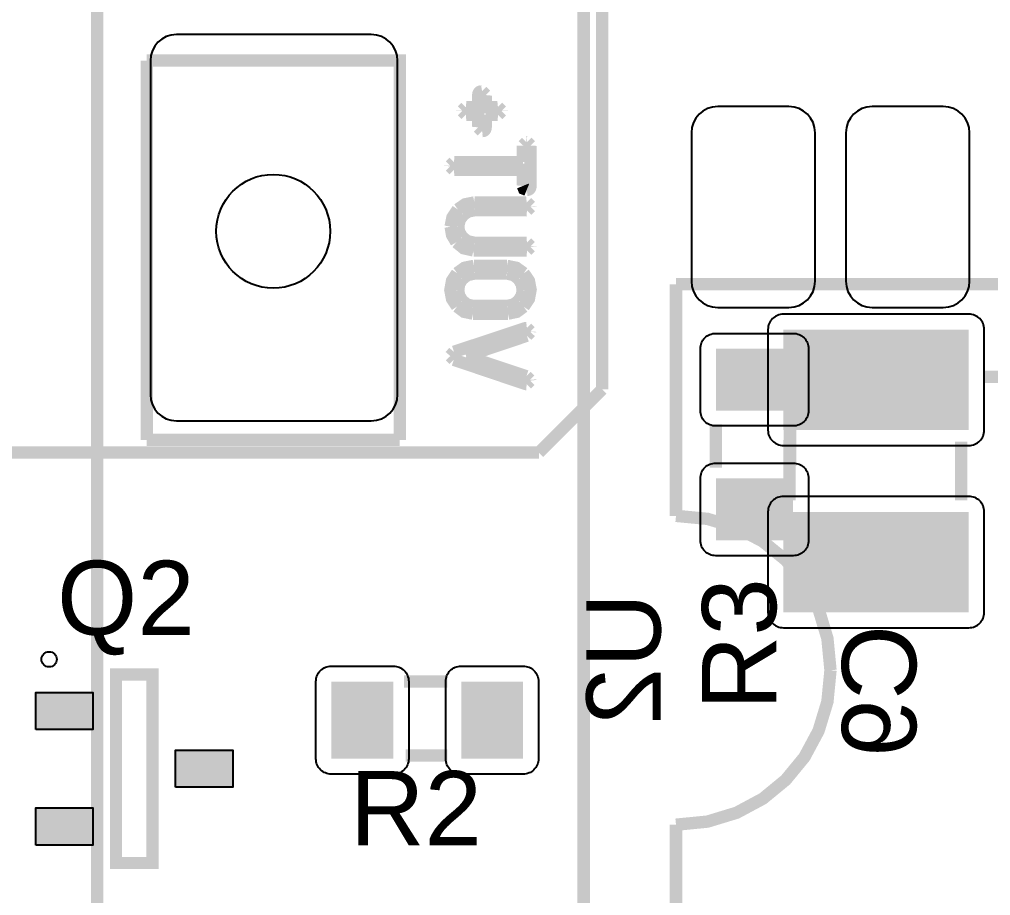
# Model space of a CAD drawing. Header units: inches. Extents: x -2.67 to 2.67, y -1.82 to 1.83.
# Drawn here: x -2.248 to -1.619, y -0.983 to -0.416 of the extents above; entities that cross this region are included whole.
import ezdxf

# ---------------------------------------------------------------- set-up
doc = ezdxf.new("R2010")
doc.units = ezdxf.units.IN
doc.layers.get('0').update_dxf_attribs({"linetype": 'CONTINUOUS'})

# ---------------------------------------------------------------- blocks, each defined once
blk = doc.blocks.new('RPAD')
blk.add_trace([(-0.5, -0.5), (-0.5, 0.5), (0.5, -0.5), (0.5, 0.5)])

msp = doc.modelspace()

# ---------------------------------------------------------------- linework, layer by layer
for points, const_width in [([(-1.870406, 0.777748), (-1.870406, -0.655323)], 0.008), ([(-1.870406, 0.777748), (-1.870406, -0.655323)], 0.008), ([(-1.870406, 0.777748), (-1.870406, -0.655323)], 0.008), ([(-2.197343, 0.721835), (-2.197343, -1.384465)], 0.008), ([(-2.197343, 0.721835), (-2.197343, -1.384465)], 0.008), ([(-2.197343, 0.721835), (-2.197343, -1.384465)], 0.008), ([(-1.882382, 0.397031), (-1.882382, -1.059661), (-1.881598, -1.067711), (-1.879344, -1.075156), (-1.871002, -1.087651), (-1.858506, -1.095994), (-1.851062, -1.098248), (-1.843012, -1.099031), (0.873524, -1.099031)], 0.008), ([(-1.882382, 0.397031), (-1.882382, -1.059661), (-1.881598, -1.067711), (-1.879344, -1.075156), (-1.871002, -1.087651), (-1.858506, -1.095994), (-1.851062, -1.098248), (-1.843012, -1.099031), (0.873524, -1.099031)], 0.008), ([(-1.882382, 0.397031), (-1.882382, -1.059661), (-1.881598, -1.067711), (-1.879344, -1.075156), (-1.871002, -1.087651), (-1.858506, -1.095994), (-1.851062, -1.098248), (-1.843012, -1.099031), (0.873524, -1.099031)], 0.008), ([(-2.165209, -0.688079), (-2.165209, -0.442409)], 0.008), ([(-2.001429, -0.688079), (-2.001429, -0.442409), (-2.165209, -0.442409)], 0.008), ([(-2.165209, -0.688079), (-2.165209, -0.442409)], 0.008), ([(-2.001429, -0.688079), (-2.001429, -0.442409), (-2.165209, -0.442409)], 0.008), ([(-2.165209, -0.688079), (-2.165209, -0.442409)], 0.008), ([(-2.001429, -0.688079), (-2.001429, -0.442409), (-2.165209, -0.442409)], 0.008), ([(-1.94831, -0.462297), (-1.94934, -0.462481), (-1.949744, -0.462712), (-1.950076, -0.463034), (-1.950333, -0.463449), (-1.950517, -0.463956), (-1.950664, -0.465245), (-1.950664, -0.472604), (-1.958183, -0.472604)], 0.008), ([(-1.94831, -0.462297), (-1.94934, -0.462481), (-1.949744, -0.462712), (-1.950076, -0.463034), (-1.950333, -0.463449), (-1.950517, -0.463956), (-1.950664, -0.465245), (-1.950664, -0.472604), (-1.958183, -0.472604)], 0.008), ([(-1.94831, -0.462297), (-1.94934, -0.462481), (-1.949744, -0.462712), (-1.950076, -0.463034), (-1.950333, -0.463449), (-1.950517, -0.463956), (-1.950664, -0.465245), (-1.950664, -0.472604), (-1.958183, -0.472604)], 0.008), ([(-1.948204, -0.462295), (-1.94831, -0.462297)], 0.008), ([(-1.948204, -0.462295), (-1.94831, -0.462297)], 0.008), ([(-1.948204, -0.462295), (-1.94831, -0.462297)], 0.008), ([(-1.948204, -0.462295), (-1.945757, -0.464741)], 0.008), ([(-1.948204, -0.462295), (-1.945757, -0.464741)], 0.008), ([(-1.948204, -0.462295), (-1.945757, -0.464741)], 0.008), ([(-1.945796, -0.465179), (-1.945757, -0.464741)], 0.008), ([(-1.945796, -0.465179), (-1.945757, -0.464741)], 0.008), ([(-1.945796, -0.465179), (-1.945757, -0.464741)], 0.008), ([(-1.938369, -0.472513), (-1.945796, -0.472513), (-1.945796, -0.465177)], 0.008), ([(-1.938369, -0.472513), (-1.945796, -0.472513), (-1.945796, -0.465177)], 0.008), ([(-1.938369, -0.472513), (-1.945796, -0.472513), (-1.945796, -0.465177)], 0.008), ([(-1.961017, -0.474914), (-1.961024, -0.475094)], 0.008), ([(-1.961017, -0.474914), (-1.961024, -0.475094)], 0.008), ([(-1.961017, -0.474914), (-1.961024, -0.475094)], 0.008), ([(-1.958618, -0.4775), (-1.961024, -0.475094)], 0.008), ([(-1.958618, -0.4775), (-1.961024, -0.475094)], 0.008), ([(-1.958618, -0.4775), (-1.961024, -0.475094)], 0.008), ([(-1.958667, -0.472554), (-1.961017, -0.474904)], 0.008), ([(-1.958667, -0.472554), (-1.961017, -0.474904)], 0.008), ([(-1.958667, -0.472554), (-1.961017, -0.474904)], 0.008), ([(-1.961017, -0.474912), (-1.961017, -0.474904)], 0.008), ([(-1.961017, -0.474912), (-1.961017, -0.474904)], 0.008), ([(-1.961017, -0.474912), (-1.961017, -0.474904)], 0.008), ([(-1.958667, -0.472554), (-1.958182, -0.472604)], 0.008), ([(-1.958667, -0.472554), (-1.958182, -0.472604)], 0.008), ([(-1.958667, -0.472554), (-1.958182, -0.472604)], 0.008), ([(-1.937872, -0.472462), (-1.938369, -0.472513)], 0.008), ([(-1.937872, -0.472462), (-1.938369, -0.472513)], 0.008), ([(-1.937872, -0.472462), (-1.938369, -0.472513)], 0.008), ([(-1.937872, -0.472462), (-1.93542, -0.474914)], 0.008), ([(-1.937872, -0.472462), (-1.93542, -0.474914)], 0.008), ([(-1.937872, -0.472462), (-1.93542, -0.474914)], 0.008), ([(-1.937799, -0.4775), (-1.935414, -0.475115)], 0.008), ([(-1.937799, -0.4775), (-1.935414, -0.475115)], 0.008), ([(-1.937799, -0.4775), (-1.935414, -0.475115)], 0.008), ([(-1.93542, -0.474935), (-1.93542, -0.474914)], 0.008), ([(-1.93542, -0.474935), (-1.93542, -0.474914)], 0.008), ([(-1.93542, -0.474935), (-1.93542, -0.474914)], 0.008), ([(-1.93542, -0.474936), (-1.935414, -0.475115)], 0.008), ([(-1.93542, -0.474936), (-1.935414, -0.475115)], 0.008), ([(-1.93542, -0.474936), (-1.935414, -0.475115)], 0.008), ([(-1.958618, -0.4775), (-1.95825, -0.477472)], 0.008), ([(-1.958618, -0.4775), (-1.95825, -0.477472)], 0.008), ([(-1.958618, -0.4775), (-1.95825, -0.477472)], 0.008), ([(-1.958252, -0.477472), (-1.950664, -0.477472), (-1.950664, -0.485197)], 0.008), ([(-1.958252, -0.477472), (-1.950664, -0.477472), (-1.950664, -0.485197)], 0.008), ([(-1.958252, -0.477472), (-1.950664, -0.477472), (-1.950664, -0.485197)], 0.008), ([(-1.948127, -0.488077), (-1.947097, -0.487893), (-1.946693, -0.487662), (-1.946362, -0.487339), (-1.946104, -0.486925), (-1.94592, -0.486418), (-1.945773, -0.485128), (-1.945773, -0.477472)], 0.008), ([(-1.948127, -0.488077), (-1.947097, -0.487893), (-1.946693, -0.487662), (-1.946362, -0.487339), (-1.946104, -0.486925), (-1.94592, -0.486418), (-1.945773, -0.485128), (-1.945773, -0.477472)], 0.008), ([(-1.948127, -0.488077), (-1.947097, -0.487893), (-1.946693, -0.487662), (-1.946362, -0.487339), (-1.946104, -0.486925), (-1.94592, -0.486418), (-1.945773, -0.485128), (-1.945773, -0.477472)], 0.008), ([(-1.945773, -0.477472), (-1.938163, -0.477472)], 0.008), ([(-1.945773, -0.477472), (-1.938163, -0.477472)], 0.008), ([(-1.945773, -0.477472), (-1.938163, -0.477472)], 0.008), ([(-1.937799, -0.4775), (-1.938164, -0.477472)], 0.008), ([(-1.937799, -0.4775), (-1.938164, -0.477472)], 0.008), ([(-1.937799, -0.4775), (-1.938164, -0.477472)], 0.008), ([(-1.950664, -0.485198), (-1.950702, -0.485624)], 0.008), ([(-1.950664, -0.485198), (-1.950702, -0.485624)], 0.008), ([(-1.950664, -0.485198), (-1.950702, -0.485624)], 0.008), ([(-1.948246, -0.48808), (-1.950702, -0.485624)], 0.008), ([(-1.948246, -0.48808), (-1.950702, -0.485624)], 0.008), ([(-1.948246, -0.48808), (-1.950702, -0.485624)], 0.008), ([(-1.948246, -0.48808), (-1.948126, -0.488077)], 0.008), ([(-1.948246, -0.48808), (-1.948126, -0.488077)], 0.008), ([(-1.948246, -0.48808), (-1.948126, -0.488077)], 0.008), ([(-1.9195, -0.495186), (-1.921717, -0.497403)], 0.008), ([(-1.9195, -0.495186), (-1.921717, -0.497403)], 0.008), ([(-1.9195, -0.495186), (-1.921717, -0.497403)], 0.008), ([(-1.921708, -0.497608), (-1.921717, -0.497403)], 0.008), ([(-1.921708, -0.497608), (-1.921717, -0.497403)], 0.008), ([(-1.921708, -0.497608), (-1.921717, -0.497403)], 0.008), ([(-1.921708, -0.497607), (-1.921708, -0.508143)], 0.008), ([(-1.921708, -0.497607), (-1.921708, -0.508143)], 0.008), ([(-1.921708, -0.497607), (-1.921708, -0.508143)], 0.008), ([(-1.9195, -0.495186), (-1.919195, -0.495207)], 0.008), ([(-1.9195, -0.495186), (-1.919195, -0.495207)], 0.008), ([(-1.9195, -0.495186), (-1.919195, -0.495207)], 0.008), ([(-1.918937, -0.495192), (-1.919193, -0.495207)], 0.008), ([(-1.918937, -0.495192), (-1.919193, -0.495207)], 0.008), ([(-1.918937, -0.495192), (-1.919193, -0.495207)], 0.008), ([(-1.919102, -0.526106), (-1.918546, -0.526059), (-1.918063, -0.525917), (-1.917654, -0.525681), (-1.91732, -0.525352), (-1.91706, -0.524928), (-1.916874, -0.524409), (-1.916726, -0.523089), (-1.916726, -0.497675)], 0.008), ([(-1.919102, -0.526106), (-1.918546, -0.526059), (-1.918063, -0.525917), (-1.917654, -0.525681), (-1.91732, -0.525352), (-1.91706, -0.524928), (-1.916874, -0.524409), (-1.916726, -0.523089), (-1.916726, -0.497675)], 0.008), ([(-1.919102, -0.526106), (-1.918546, -0.526059), (-1.918063, -0.525917), (-1.917654, -0.525681), (-1.91732, -0.525352), (-1.91706, -0.524928), (-1.916874, -0.524409), (-1.916726, -0.523089), (-1.916726, -0.497675)], 0.008), ([(-1.918937, -0.495192), (-1.916711, -0.497418)], 0.008), ([(-1.918937, -0.495192), (-1.916711, -0.497418)], 0.008), ([(-1.918937, -0.495192), (-1.916711, -0.497418)], 0.008), ([(-1.916726, -0.497674), (-1.916711, -0.497418)], 0.008), ([(-1.916726, -0.497674), (-1.916711, -0.497418)], 0.008), ([(-1.916726, -0.497674), (-1.916711, -0.497418)], 0.008), ([(-1.968673, -0.510633), (-1.968682, -0.51084)], 0.008), ([(-1.968673, -0.510633), (-1.968682, -0.51084)], 0.008), ([(-1.968673, -0.510633), (-1.968682, -0.51084)], 0.008), ([(-1.966351, -0.513171), (-1.968682, -0.51084)], 0.008), ([(-1.966351, -0.513171), (-1.968682, -0.51084)], 0.008), ([(-1.966351, -0.513171), (-1.968682, -0.51084)], 0.008), ([(-1.966323, -0.508113), (-1.968679, -0.510469)], 0.008), ([(-1.966323, -0.508113), (-1.968679, -0.510469)], 0.008), ([(-1.966323, -0.508113), (-1.968679, -0.510469)], 0.008), ([(-1.968673, -0.510633), (-1.968679, -0.510469)], 0.008), ([(-1.968673, -0.510633), (-1.968679, -0.510469)], 0.008), ([(-1.968673, -0.510633), (-1.968679, -0.510469)], 0.008), ([(-1.966351, -0.513171), (-1.966023, -0.513148)], 0.008), ([(-1.966351, -0.513171), (-1.966023, -0.513148)], 0.008), ([(-1.966351, -0.513171), (-1.966023, -0.513148)], 0.008), ([(-1.966323, -0.508113), (-1.965955, -0.508143)], 0.008), ([(-1.966323, -0.508113), (-1.965955, -0.508143)], 0.008), ([(-1.966323, -0.508113), (-1.965955, -0.508143)], 0.008), ([(-1.966022, -0.513148), (-1.921708, -0.513148), (-1.921708, -0.523157)], 0.008), ([(-1.966022, -0.513148), (-1.921708, -0.513148), (-1.921708, -0.523157)], 0.008), ([(-1.966022, -0.513148), (-1.921708, -0.513148), (-1.921708, -0.523157)], 0.008), ([(-1.921708, -0.508143), (-1.965954, -0.508143)], 0.008), ([(-1.921708, -0.508143), (-1.965954, -0.508143)], 0.008), ([(-1.921708, -0.508143), (-1.965954, -0.508143)], 0.008), ([(-1.921707, -0.523156), (-1.921746, -0.523593)], 0.008), ([(-1.921707, -0.523156), (-1.921746, -0.523593)], 0.008), ([(-1.921707, -0.523156), (-1.921746, -0.523593)], 0.008), ([(-1.919229, -0.526109), (-1.921018, -0.525382), (-1.921746, -0.523593)], 0.008), ([(-1.919229, -0.526109), (-1.921018, -0.525382), (-1.921746, -0.523593)], 0.008), ([(-1.919229, -0.526109), (-1.921018, -0.525382), (-1.921746, -0.523593)], 0.008), ([(-1.919229, -0.526109), (-1.919102, -0.526106)], 0.008), ([(-1.919229, -0.526109), (-1.919102, -0.526106)], 0.008), ([(-1.919229, -0.526109), (-1.919102, -0.526106)], 0.008), ([(-1.953107, -0.534263), (-1.95908, -0.535458), (-1.963831, -0.53877)], 0.008), ([(-1.953107, -0.534263), (-1.95908, -0.535458), (-1.963831, -0.53877)], 0.008), ([(-1.953107, -0.534263), (-1.95908, -0.535458), (-1.963831, -0.53877)], 0.008), ([(-1.953107, -0.534263), (-1.952243, -0.534287)], 0.008), ([(-1.953107, -0.534263), (-1.952243, -0.534287)], 0.008), ([(-1.953107, -0.534263), (-1.952243, -0.534287)], 0.008), ([(-1.919743, -0.534287), (-1.952241, -0.534287)], 0.008), ([(-1.919743, -0.534287), (-1.952241, -0.534287)], 0.008), ([(-1.919743, -0.534287), (-1.952241, -0.534287)], 0.008), ([(-1.919238, -0.534237), (-1.919743, -0.534288)], 0.008), ([(-1.919238, -0.534237), (-1.919743, -0.534288)], 0.008), ([(-1.919238, -0.534237), (-1.919743, -0.534288)], 0.008), ([(-1.919238, -0.534237), (-1.916726, -0.536749)], 0.008), ([(-1.919238, -0.534237), (-1.916726, -0.536749)], 0.008), ([(-1.919238, -0.534237), (-1.916726, -0.536749)], 0.008), ([(-1.919085, -0.539382), (-1.916714, -0.537011)], 0.008), ([(-1.919085, -0.539382), (-1.916714, -0.537011)], 0.008), ([(-1.919085, -0.539382), (-1.916714, -0.537011)], 0.008), ([(-1.916726, -0.53678), (-1.916726, -0.536749)], 0.008), ([(-1.916726, -0.53678), (-1.916726, -0.536749)], 0.008), ([(-1.916726, -0.53678), (-1.916726, -0.536749)], 0.008), ([(-1.916726, -0.53678), (-1.916714, -0.537011)], 0.008), ([(-1.916726, -0.53678), (-1.916714, -0.537011)], 0.008), ([(-1.916726, -0.53678), (-1.916714, -0.537011)], 0.008), ([(-1.963828, -0.538767), (-1.967325, -0.544006), (-1.96849, -0.549988)], 0.008), ([(-1.963828, -0.538767), (-1.967325, -0.544006), (-1.96849, -0.549988)], 0.008), ([(-1.963828, -0.538767), (-1.967325, -0.544006), (-1.96849, -0.549988)], 0.008), ([(-1.960167, -0.542169), (-1.962672, -0.545576), (-1.963599, -0.549914)], 0.008), ([(-1.960167, -0.542169), (-1.962672, -0.545576), (-1.963599, -0.549914)], 0.008), ([(-1.960167, -0.542169), (-1.962672, -0.545576), (-1.963599, -0.549914)], 0.008), ([(-1.953135, -0.539338), (-1.957035, -0.540089), (-1.960173, -0.542174)], 0.008), ([(-1.953135, -0.539338), (-1.957035, -0.540089), (-1.960173, -0.542174)], 0.008), ([(-1.953135, -0.539338), (-1.957035, -0.540089), (-1.960173, -0.542174)], 0.008), ([(-1.953135, -0.539338), (-1.952445, -0.539361)], 0.008), ([(-1.953135, -0.539338), (-1.952445, -0.539361)], 0.008), ([(-1.953135, -0.539338), (-1.952445, -0.539361)], 0.008), ([(-1.952446, -0.539361), (-1.9194, -0.539361)], 0.008), ([(-1.952446, -0.539361), (-1.9194, -0.539361)], 0.008), ([(-1.952446, -0.539361), (-1.9194, -0.539361)], 0.008), ([(-1.919085, -0.539382), (-1.919399, -0.539361)], 0.008), ([(-1.919085, -0.539382), (-1.919399, -0.539361)], 0.008), ([(-1.919085, -0.539382), (-1.919399, -0.539361)], 0.008), ([(-1.96849, -0.549988), (-1.967565, -0.55533), (-1.964788, -0.560067)], 0.008), ([(-1.96849, -0.549988), (-1.967565, -0.55533), (-1.964788, -0.560067)], 0.008), ([(-1.96849, -0.549988), (-1.967565, -0.55533), (-1.964788, -0.560067)], 0.008), ([(-1.961063, -0.556639), (-1.962965, -0.553325), (-1.9636, -0.54992)], 0.008), ([(-1.961063, -0.556639), (-1.962965, -0.553325), (-1.9636, -0.54992)], 0.008), ([(-1.961063, -0.556639), (-1.962965, -0.553325), (-1.9636, -0.54992)], 0.008), ([(-1.953189, -0.560357), (-1.957643, -0.559366), (-1.961057, -0.556646)], 0.008), ([(-1.953189, -0.560357), (-1.957643, -0.559366), (-1.961057, -0.556646)], 0.008), ([(-1.953189, -0.560357), (-1.957643, -0.559366), (-1.961057, -0.556646)], 0.008), ([(-1.953709, -0.56535), (-1.959993, -0.563938), (-1.964791, -0.560064)], 0.008), ([(-1.953709, -0.56535), (-1.959993, -0.563938), (-1.964791, -0.560064)], 0.008), ([(-1.953709, -0.56535), (-1.959993, -0.563938), (-1.964791, -0.560064)], 0.008), ([(-1.953189, -0.560357), (-1.952637, -0.560342)], 0.008), ([(-1.953189, -0.560357), (-1.952637, -0.560342)], 0.008), ([(-1.953189, -0.560357), (-1.952637, -0.560342)], 0.008), ([(-1.9194, -0.560341), (-1.95263, -0.560341)], 0.008), ([(-1.9194, -0.560341), (-1.95263, -0.560341)], 0.008), ([(-1.9194, -0.560341), (-1.95263, -0.560341)], 0.008), ([(-1.919094, -0.560322), (-1.919401, -0.560341)], 0.008), ([(-1.919094, -0.560322), (-1.919401, -0.560341)], 0.008), ([(-1.919094, -0.560322), (-1.919401, -0.560341)], 0.008), ([(-1.919094, -0.560322), (-1.916713, -0.562703)], 0.008), ([(-1.919094, -0.560322), (-1.916713, -0.562703)], 0.008), ([(-1.919094, -0.560322), (-1.916713, -0.562703)], 0.008), ([(-1.919018, -0.565378), (-1.916722, -0.563082)], 0.008), ([(-1.919018, -0.565378), (-1.916722, -0.563082)], 0.008), ([(-1.919018, -0.565378), (-1.916722, -0.563082)], 0.008), ([(-1.916726, -0.562948), (-1.916713, -0.562703)], 0.008), ([(-1.916726, -0.562948), (-1.916713, -0.562703)], 0.008), ([(-1.916726, -0.562948), (-1.916713, -0.562703)], 0.008), ([(-1.916726, -0.562946), (-1.916722, -0.563082)], 0.008), ([(-1.916726, -0.562946), (-1.916722, -0.563082)], 0.008), ([(-1.916726, -0.562946), (-1.916722, -0.563082)], 0.008), ([(-1.953709, -0.56535), (-1.953411, -0.565346)], 0.008), ([(-1.953709, -0.56535), (-1.953411, -0.565346)], 0.008), ([(-1.953709, -0.56535), (-1.953411, -0.565346)], 0.008), ([(-1.953407, -0.565346), (-1.9194, -0.565346)], 0.008), ([(-1.953407, -0.565346), (-1.9194, -0.565346)], 0.008), ([(-1.953407, -0.565346), (-1.9194, -0.565346)], 0.008), ([(-1.919018, -0.565378), (-1.919401, -0.565346)], 0.008), ([(-1.919018, -0.565378), (-1.919401, -0.565346)], 0.008), ([(-1.919018, -0.565378), (-1.919401, -0.565346)], 0.008), ([(-1.953367, -0.57533), (-1.95948, -0.576581), (-1.964309, -0.580043)], 0.008), ([(-1.953367, -0.57533), (-1.95948, -0.576581), (-1.964309, -0.580043)], 0.008), ([(-1.953367, -0.57533), (-1.95948, -0.576581), (-1.964309, -0.580043)], 0.008), ([(-1.953367, -0.57533), (-1.953051, -0.575333)], 0.008), ([(-1.953367, -0.57533), (-1.953051, -0.575333)], 0.008), ([(-1.953367, -0.57533), (-1.953051, -0.575333)], 0.008), ([(-1.932084, -0.575333), (-1.953041, -0.575333)], 0.008), ([(-1.932084, -0.575333), (-1.953041, -0.575333)], 0.008), ([(-1.932084, -0.575333), (-1.953041, -0.575333)], 0.008), ([(-1.932054, -0.575333), (-1.93208, -0.575333)], 0.008), ([(-1.932054, -0.575333), (-1.93208, -0.575333)], 0.008), ([(-1.932054, -0.575333), (-1.93208, -0.575333)], 0.008), ([(-1.932054, -0.575333), (-1.925976, -0.576589), (-1.921188, -0.580058)], 0.008), ([(-1.932054, -0.575333), (-1.925976, -0.576589), (-1.921188, -0.580058)], 0.008), ([(-1.932054, -0.575333), (-1.925976, -0.576589), (-1.921188, -0.580058)], 0.008), ([(-1.964308, -0.580041), (-1.967582, -0.585024), (-1.968673, -0.591011), (-1.967582, -0.596725), (-1.964308, -0.601661)], 0.008), ([(-1.964308, -0.580041), (-1.967582, -0.585024), (-1.968673, -0.591011), (-1.967582, -0.596725), (-1.964308, -0.601661)], 0.008), ([(-1.964308, -0.580041), (-1.967582, -0.585024), (-1.968673, -0.591011), (-1.967582, -0.596725), (-1.964308, -0.601661)], 0.008), ([(-1.953177, -0.580316), (-1.957698, -0.581337), (-1.961157, -0.584113)], 0.008), ([(-1.953177, -0.580316), (-1.957698, -0.581337), (-1.961157, -0.584113)], 0.008), ([(-1.953177, -0.580316), (-1.957698, -0.581337), (-1.961157, -0.584113)], 0.008), ([(-1.953178, -0.580316), (-1.932335, -0.580316)], 0.008), ([(-1.953178, -0.580316), (-1.932335, -0.580316)], 0.008), ([(-1.953178, -0.580316), (-1.932335, -0.580316)], 0.008), ([(-1.931975, -0.580309), (-1.932333, -0.580316)], 0.008), ([(-1.931975, -0.580309), (-1.932333, -0.580316)], 0.008), ([(-1.931975, -0.580309), (-1.932333, -0.580316)], 0.008), ([(-1.931975, -0.580309), (-1.927685, -0.581269), (-1.924405, -0.583904)], 0.008), ([(-1.931975, -0.580309), (-1.927685, -0.581269), (-1.924405, -0.583904)], 0.008), ([(-1.931975, -0.580309), (-1.927685, -0.581269), (-1.924405, -0.583904)], 0.008), ([(-1.921228, -0.601798), (-1.917851, -0.596776), (-1.916726, -0.59076), (-1.91784, -0.584989), (-1.921182, -0.580064)], 0.008), ([(-1.921228, -0.601798), (-1.917851, -0.596776), (-1.916726, -0.59076), (-1.91784, -0.584989), (-1.921182, -0.580064)], 0.008), ([(-1.921228, -0.601798), (-1.917851, -0.596776), (-1.916726, -0.59076), (-1.91784, -0.584989), (-1.921182, -0.580064)], 0.008), ([(-1.9636, -0.591148), (-1.962988, -0.587229), (-1.961154, -0.584109)], 0.008), ([(-1.9636, -0.591148), (-1.962988, -0.587229), (-1.961154, -0.584109)], 0.008), ([(-1.9636, -0.591148), (-1.962988, -0.587229), (-1.961154, -0.584109)], 0.008), ([(-1.924405, -0.583904), (-1.922451, -0.587332), (-1.921799, -0.591171)], 0.008), ([(-1.924405, -0.583904), (-1.922451, -0.587332), (-1.921799, -0.591171)], 0.008), ([(-1.924405, -0.583904), (-1.922451, -0.587332), (-1.921799, -0.591171)], 0.008), ([(-1.82261, -0.587213), (-1.82261, -0.737213)], 0.008), ([(-1.82261, -0.587213), (0.17739, -0.587213)], 0.008), ([(-1.82261, -0.587213), (-1.82261, -0.737213)], 0.008), ([(-1.82261, -0.587213), (0.17739, -0.587213)], 0.008), ([(-1.82261, -0.587213), (-1.82261, -0.737213)], 0.008), ([(-1.82261, -0.587213), (0.17739, -0.587213)], 0.008), ([(-1.960948, -0.597822), (-1.962937, -0.594668), (-1.9636, -0.591148)], 0.008), ([(-1.960948, -0.597822), (-1.962937, -0.594668), (-1.9636, -0.591148)], 0.008), ([(-1.960948, -0.597822), (-1.962937, -0.594668), (-1.9636, -0.591148)], 0.008), ([(-1.921799, -0.591171), (-1.922462, -0.594537), (-1.92445, -0.597822)], 0.008), ([(-1.921799, -0.591171), (-1.922462, -0.594537), (-1.92445, -0.597822)], 0.008), ([(-1.921799, -0.591171), (-1.922462, -0.594537), (-1.92445, -0.597822)], 0.008), ([(-1.954157, -0.60125), (-1.958028, -0.600289), (-1.960951, -0.597819)], 0.008), ([(-1.954157, -0.60125), (-1.958028, -0.600289), (-1.960951, -0.597819)], 0.008), ([(-1.954157, -0.60125), (-1.958028, -0.600289), (-1.960951, -0.597819)], 0.008), ([(-1.931752, -0.601261), (-1.927623, -0.600344), (-1.924454, -0.597827)], 0.008), ([(-1.931752, -0.601261), (-1.927623, -0.600344), (-1.924454, -0.597827)], 0.008), ([(-1.931752, -0.601261), (-1.927623, -0.600344), (-1.924454, -0.597827)], 0.008), ([(-1.953991, -0.606301), (-1.959787, -0.605067), (-1.964304, -0.601666)], 0.008), ([(-1.953991, -0.606301), (-1.959787, -0.605067), (-1.964304, -0.601666)], 0.008), ([(-1.953991, -0.606301), (-1.959787, -0.605067), (-1.964304, -0.601666)], 0.008), ([(-1.932198, -0.60125), (-1.954161, -0.60125)], 0.008), ([(-1.932198, -0.60125), (-1.954161, -0.60125)], 0.008), ([(-1.932198, -0.60125), (-1.954161, -0.60125)], 0.008), ([(-1.954001, -0.606301), (-1.931375, -0.606301)], 0.008), ([(-1.954001, -0.606301), (-1.931375, -0.606301)], 0.008), ([(-1.954001, -0.606301), (-1.931375, -0.606301)], 0.008), ([(-1.931752, -0.601261), (-1.932198, -0.60125)], 0.008), ([(-1.931752, -0.601261), (-1.932198, -0.60125)], 0.008), ([(-1.931752, -0.601261), (-1.932198, -0.60125)], 0.008), ([(-1.931373, -0.606301), (-1.925681, -0.605092), (-1.921222, -0.601792)], 0.008), ([(-1.931373, -0.606301), (-1.925681, -0.605092), (-1.921222, -0.601792)], 0.008), ([(-1.931373, -0.606301), (-1.925681, -0.605092), (-1.921222, -0.601792)], 0.008), ([(-1.919308, -0.61558), (-1.920118, -0.61568), (-1.920885, -0.6159), (-1.966342, -0.631006)], 0.008), ([(-1.919308, -0.61558), (-1.920118, -0.61568), (-1.920885, -0.6159), (-1.966342, -0.631006)], 0.008), ([(-1.919308, -0.61558), (-1.920118, -0.61568), (-1.920885, -0.6159), (-1.966342, -0.631006)], 0.008), ([(-1.919114, -0.615571), (-1.919308, -0.61558)], 0.008), ([(-1.919114, -0.615571), (-1.919308, -0.61558)], 0.008), ([(-1.919114, -0.615571), (-1.919308, -0.61558)], 0.008), ([(-1.91917, -0.620584), (-1.916909, -0.618117)], 0.008), ([(-1.91917, -0.620584), (-1.916909, -0.618117)], 0.008), ([(-1.91917, -0.620584), (-1.916909, -0.618117)], 0.008), ([(-1.919114, -0.615571), (-1.916886, -0.617799)], 0.008), ([(-1.919114, -0.615571), (-1.916886, -0.617799)], 0.008), ([(-1.919114, -0.615571), (-1.916886, -0.617799)], 0.008), ([(-1.916909, -0.618117), (-1.916886, -0.617799)], 0.008), ([(-1.916909, -0.618117), (-1.916886, -0.617799)], 0.008), ([(-1.916909, -0.618117), (-1.916886, -0.617799)], 0.008), ([(-1.958389, -0.633794), (-1.919171, -0.620585)], 0.008), ([(-1.958389, -0.633794), (-1.919171, -0.620585)], 0.008), ([(-1.958389, -0.633794), (-1.919171, -0.620585)], 0.008), ([(-1.966343, -0.631006), (-1.968673, -0.633725)], 0.008), ([(-1.966343, -0.631006), (-1.968673, -0.633725)], 0.008), ([(-1.966343, -0.631006), (-1.968673, -0.633725)], 0.008), ([(-1.966409, -0.636148), (-1.968673, -0.633725)], 0.008), ([(-1.966409, -0.636148), (-1.968673, -0.633725)], 0.008), ([(-1.966409, -0.636148), (-1.968673, -0.633725)], 0.008), ([(-1.966411, -0.636148), (-1.920405, -0.651689), (-1.919743, -0.651855), (-1.919263, -0.651894)], 0.008), ([(-1.966411, -0.636148), (-1.920405, -0.651689), (-1.919743, -0.651855), (-1.919263, -0.651894)], 0.008), ([(-1.966411, -0.636148), (-1.920405, -0.651689), (-1.919743, -0.651855), (-1.919263, -0.651894)], 0.008), ([(-1.919445, -0.646821), (-1.958389, -0.633794)], 0.008), ([(-1.919445, -0.646821), (-1.958389, -0.633794)], 0.008), ([(-1.919445, -0.646821), (-1.958389, -0.633794)], 0.008), ([(-1.919446, -0.646821), (-1.917046, -0.649176)], 0.008), ([(-1.919446, -0.646821), (-1.917046, -0.649176)], 0.008), ([(-1.919446, -0.646821), (-1.917046, -0.649176)], 0.008), ([(-1.919253, -0.651895), (-1.916997, -0.649639)], 0.008), ([(-1.919253, -0.651895), (-1.916997, -0.649639)], 0.008), ([(-1.919253, -0.651895), (-1.916997, -0.649639)], 0.008), ([(-1.917046, -0.649174), (-1.916997, -0.649639)], 0.008), ([(-1.917046, -0.649174), (-1.916997, -0.649639)], 0.008), ([(-1.917046, -0.649174), (-1.916997, -0.649639)], 0.008), ([(-1.623083, -0.647134), (-1.603083, -0.647134)], 0.008), ([(-1.623083, -0.647134), (-1.603083, -0.647134)], 0.008), ([(-1.623083, -0.647134), (-1.603083, -0.647134)], 0.008), ([(-1.919261, -0.651895), (-1.919253, -0.651895)], 0.008), ([(-1.919261, -0.651895), (-1.919253, -0.651895)], 0.008), ([(-1.919261, -0.651895), (-1.919253, -0.651895)], 0.008), ([(-1.870406, -0.655323), (-1.91135, -0.696268)], 0.008), ([(-1.870406, -0.655323), (-1.91135, -0.696268)], 0.008), ([(-1.870406, -0.655323), (-1.91135, -0.696268)], 0.008), ([(-1.796823, -0.678024), (-1.796823, -0.706024)], 0.008), ([(-1.796823, -0.678024), (-1.796823, -0.706024)], 0.008), ([(-1.796823, -0.678024), (-1.796823, -0.706024)], 0.008), ([(-1.748823, -0.678024), (-1.748823, -0.705024)], 0.008), ([(-1.748823, -0.678024), (-1.748823, -0.705024)], 0.008), ([(-1.748823, -0.678024), (-1.748823, -0.705024)], 0.008), ([(-2.001429, -0.688079), (-2.165209, -0.688079)], 0.008), ([(-2.001429, -0.688079), (-2.165209, -0.688079)], 0.008), ([(-2.001429, -0.688079), (-2.165209, -0.688079)], 0.008), ([(-1.749083, -0.727134), (-1.749083, -0.688134)], 0.008), ([(-1.749083, -0.727134), (-1.749083, -0.688134)], 0.008), ([(-1.749083, -0.727134), (-1.749083, -0.688134)], 0.008), ([(-1.638083, -0.727134), (-1.638083, -0.689134)], 0.008), ([(-1.638083, -0.727134), (-1.638083, -0.689134)], 0.008), ([(-1.638083, -0.727134), (-1.638083, -0.689134)], 0.008), ([(-1.91135, -0.696268), (-2.541902, -0.696268)], 0.008), ([(-1.91135, -0.696268), (-2.541902, -0.696268)], 0.008), ([(-1.91135, -0.696268), (-2.541902, -0.696268)], 0.008), ([(-1.72261, -0.837213), (-1.72461, -0.81655), (-1.73036, -0.797541), (-1.739485, -0.780523), (-1.75161, -0.765838), (-1.76636, -0.753824), (-1.78336, -0.744822), (-1.802235, -0.739172), (-1.82261, -0.737213)], 0.008), ([(-1.72261, -0.837213), (-1.72461, -0.81655), (-1.73036, -0.797541), (-1.739485, -0.780523), (-1.75161, -0.765838), (-1.76636, -0.753824), (-1.78336, -0.744822), (-1.802235, -0.739172), (-1.82261, -0.737213)], 0.008), ([(-1.72261, -0.837213), (-1.72461, -0.81655), (-1.73036, -0.797541), (-1.739485, -0.780523), (-1.75161, -0.765838), (-1.76636, -0.753824), (-1.78336, -0.744822), (-1.802235, -0.739172), (-1.82261, -0.737213)], 0.008), ([(-2.185091, -0.962016), (-2.161469, -0.962016), (-2.161469, -0.839969), (-2.185091, -0.839969), (-2.185091, -0.962016)], 0.007874), ([(-2.185091, -0.962016), (-2.161469, -0.962016), (-2.161469, -0.839969), (-2.185091, -0.839969), (-2.185091, -0.962016)], 0.007874), ([(-2.185091, -0.962016), (-2.161469, -0.962016), (-2.161469, -0.839969), (-2.185091, -0.839969), (-2.185091, -0.962016)], 0.007874), ([(-1.72261, -0.837213), (-1.72461, -0.857587), (-1.73036, -0.876463), (-1.739485, -0.893463), (-1.75161, -0.908213), (-1.76636, -0.920338), (-1.78336, -0.929463), (-1.802235, -0.935213), (-1.82261, -0.937213)], 0.008), ([(-1.72261, -0.837213), (-1.72461, -0.857587), (-1.73036, -0.876463), (-1.739485, -0.893463), (-1.75161, -0.908213), (-1.76636, -0.920338), (-1.78336, -0.929463), (-1.802235, -0.935213), (-1.82261, -0.937213)], 0.008), ([(-1.72261, -0.837213), (-1.72461, -0.857587), (-1.73036, -0.876463), (-1.739485, -0.893463), (-1.75161, -0.908213), (-1.76636, -0.920338), (-1.78336, -0.929463), (-1.802235, -0.935213), (-1.82261, -0.937213)], 0.008), ([(-1.970642, -0.844496), (-1.998642, -0.844496)], 0.008), ([(-1.970642, -0.844496), (-1.998642, -0.844496)], 0.008), ([(-1.970642, -0.844496), (-1.998642, -0.844496)], 0.008), ([(-1.970642, -0.892496), (-1.997642, -0.892496)], 0.008), ([(-1.970642, -0.892496), (-1.997642, -0.892496)], 0.008), ([(-1.970642, -0.892496), (-1.997642, -0.892496)], 0.008), ([(-1.82261, -0.937213), (-1.82261, -1.087213)], 0.008), ([(-1.82261, -0.937213), (-1.82261, -1.087213)], 0.008), ([(-1.82261, -0.937213), (-1.82261, -1.087213)], 0.008)]:
    msp.add_lwpolyline(points, dxfattribs=dict(const_width=const_width))
for points in [[(-2.002846, -0.658598), (-2.002846, -0.442598), (-2.003185, -0.439122), (-2.004158, -0.435908), (-2.005704, -0.433017), (-2.007761, -0.430513), (-2.010265, -0.428456), (-2.013156, -0.42691), (-2.01637, -0.425937), (-2.019846, -0.425598), (-2.145846, -0.425598), (-2.149322, -0.425937), (-2.152537, -0.42691), (-2.155428, -0.428456), (-2.157932, -0.430513), (-2.159989, -0.433017), (-2.161535, -0.435908), (-2.162508, -0.439122), (-2.162846, -0.442598), (-2.162846, -0.658598), (-2.162508, -0.662074), (-2.161535, -0.665289), (-2.159989, -0.66818), (-2.157932, -0.670684), (-2.155428, -0.672741), (-2.152537, -0.674287), (-2.149322, -0.67526), (-2.145846, -0.675598), (-2.019846, -0.675598), (-2.01637, -0.67526), (-2.013156, -0.674287), (-2.010265, -0.672741), (-2.007761, -0.670684), (-2.005704, -0.66818), (-2.004158, -0.665289), (-2.003185, -0.662074), (-2.002846, -0.658598)], [(-1.79561, -0.602213), (-1.74961, -0.602213), (-1.746134, -0.601874), (-1.74292, -0.600901), (-1.740029, -0.599355), (-1.737524, -0.597298), (-1.735468, -0.594794), (-1.733922, -0.591903), (-1.732948, -0.588689), (-1.73261, -0.585213), (-1.73261, -0.489213), (-1.732948, -0.485737), (-1.733922, -0.482522), (-1.735468, -0.479631), (-1.737524, -0.477127), (-1.740029, -0.47507), (-1.74292, -0.473524), (-1.746134, -0.472551), (-1.74961, -0.472213), (-1.79561, -0.472213), (-1.799086, -0.472551), (-1.8023, -0.473524), (-1.805191, -0.47507), (-1.807696, -0.477127), (-1.809753, -0.479631), (-1.811299, -0.482522), (-1.812272, -0.485737), (-1.81261, -0.489213), (-1.81261, -0.585213), (-1.812272, -0.588689), (-1.811299, -0.591903), (-1.809753, -0.594794), (-1.807696, -0.597298), (-1.805191, -0.599355), (-1.8023, -0.600901), (-1.799086, -0.601874), (-1.79561, -0.602213)], [(-1.69561, -0.602213), (-1.64961, -0.602213), (-1.646134, -0.601874), (-1.64292, -0.600901), (-1.640029, -0.599355), (-1.637524, -0.597298), (-1.635468, -0.594794), (-1.633922, -0.591903), (-1.632948, -0.588689), (-1.63261, -0.585213), (-1.63261, -0.489213), (-1.632948, -0.485737), (-1.633922, -0.482522), (-1.635468, -0.479631), (-1.637524, -0.477127), (-1.640029, -0.47507), (-1.64292, -0.473524), (-1.646134, -0.472551), (-1.64961, -0.472213), (-1.69561, -0.472213), (-1.699086, -0.472551), (-1.7023, -0.473524), (-1.705191, -0.47507), (-1.707696, -0.477127), (-1.709753, -0.479631), (-1.711299, -0.482522), (-1.712272, -0.485737), (-1.71261, -0.489213), (-1.71261, -0.585213), (-1.712272, -0.588689), (-1.711299, -0.591903), (-1.709753, -0.594794), (-1.707696, -0.597298), (-1.705191, -0.599355), (-1.7023, -0.600901), (-1.699086, -0.601874), (-1.69561, -0.602213)], [(-1.623083, -0.681634), (-1.623083, -0.616634), (-1.623133, -0.615594), (-1.623281, -0.614589), (-1.623524, -0.613622), (-1.623854, -0.612698), (-1.624269, -0.611822), (-1.624764, -0.610998), (-1.625333, -0.61023), (-1.625973, -0.609524), (-1.62668, -0.608884), (-1.627447, -0.608315), (-1.628271, -0.60782), (-1.629147, -0.607406), (-1.630071, -0.607075), (-1.631038, -0.606833), (-1.632043, -0.606684), (-1.633083, -0.606634), (-1.753083, -0.606634), (-1.754122, -0.606684), (-1.755127, -0.606833), (-1.756094, -0.607075), (-1.757018, -0.607406), (-1.757894, -0.60782), (-1.758719, -0.608315), (-1.759486, -0.608884), (-1.760192, -0.609524), (-1.760832, -0.61023), (-1.761402, -0.610998), (-1.761896, -0.611822), (-1.762311, -0.612698), (-1.762642, -0.613622), (-1.762884, -0.614589), (-1.763032, -0.615594), (-1.763083, -0.616634), (-1.763083, -0.681634), (-1.763032, -0.682673), (-1.762884, -0.683678), (-1.762642, -0.684645), (-1.762311, -0.685569), (-1.761896, -0.686446), (-1.761402, -0.68727), (-1.760832, -0.688037), (-1.760192, -0.688743), (-1.759486, -0.689383), (-1.758719, -0.689953), (-1.757894, -0.690447), (-1.757018, -0.690862), (-1.756094, -0.691193), (-1.755127, -0.691435), (-1.754122, -0.691583), (-1.753083, -0.691634), (-1.633083, -0.691634), (-1.632043, -0.691583), (-1.631038, -0.691435), (-1.630071, -0.691193), (-1.629147, -0.690862), (-1.628271, -0.690447), (-1.627447, -0.689953), (-1.62668, -0.689383), (-1.625973, -0.688743), (-1.625333, -0.688037), (-1.624764, -0.68727), (-1.624269, -0.686446), (-1.623854, -0.685569), (-1.623524, -0.684645), (-1.623281, -0.683678), (-1.623133, -0.682673), (-1.623083, -0.681634)], [(-1.736823, -0.629024), (-1.736823, -0.669024), (-1.736873, -0.670063), (-1.737022, -0.671068), (-1.737264, -0.672035), (-1.737594, -0.672959), (-1.738009, -0.673835), (-1.738504, -0.674659), (-1.739073, -0.675427), (-1.739713, -0.676133), (-1.74042, -0.676773), (-1.741187, -0.677343), (-1.742011, -0.677837), (-1.742887, -0.678252), (-1.743811, -0.678583), (-1.744778, -0.678825), (-1.745783, -0.678973), (-1.746823, -0.679024), (-1.796823, -0.679024), (-1.797862, -0.678973), (-1.798867, -0.678825), (-1.799834, -0.678583), (-1.800758, -0.678252), (-1.801635, -0.677837), (-1.802459, -0.677343), (-1.803226, -0.676773), (-1.803932, -0.676133), (-1.804572, -0.675427), (-1.805142, -0.674659), (-1.805637, -0.673835), (-1.806051, -0.672959), (-1.806382, -0.672035), (-1.806624, -0.671068), (-1.806772, -0.670063), (-1.806823, -0.669024), (-1.806823, -0.629024), (-1.806772, -0.627984), (-1.806624, -0.626979), (-1.806382, -0.626012), (-1.806051, -0.625088), (-1.805637, -0.624212), (-1.805142, -0.623388), (-1.804572, -0.62262), (-1.803932, -0.621914), (-1.803226, -0.621274), (-1.802459, -0.620705), (-1.801635, -0.62021), (-1.800758, -0.619795), (-1.799834, -0.619465), (-1.798867, -0.619222), (-1.797862, -0.619074), (-1.796823, -0.619024), (-1.746823, -0.619024), (-1.745783, -0.619074), (-1.744778, -0.619222), (-1.743811, -0.619465), (-1.742887, -0.619795), (-1.742011, -0.62021), (-1.741187, -0.620705), (-1.74042, -0.621274), (-1.739713, -0.621914), (-1.739073, -0.62262), (-1.738504, -0.623388), (-1.738009, -0.624212), (-1.737594, -0.625088), (-1.737264, -0.626012), (-1.737022, -0.626979), (-1.736873, -0.627984), (-1.736823, -0.629024)], [(-1.736823, -0.713024), (-1.736823, -0.753024), (-1.736873, -0.754063), (-1.737022, -0.755068), (-1.737264, -0.756035), (-1.737594, -0.756959), (-1.738009, -0.757835), (-1.738504, -0.758659), (-1.739073, -0.759427), (-1.739713, -0.760133), (-1.74042, -0.760773), (-1.741187, -0.761343), (-1.742011, -0.761837), (-1.742887, -0.762252), (-1.743811, -0.762583), (-1.744778, -0.762825), (-1.745783, -0.762973), (-1.746823, -0.763024), (-1.796823, -0.763024), (-1.797862, -0.762973), (-1.798867, -0.762825), (-1.799834, -0.762583), (-1.800758, -0.762252), (-1.801635, -0.761837), (-1.802459, -0.761343), (-1.803226, -0.760773), (-1.803932, -0.760133), (-1.804572, -0.759427), (-1.805142, -0.758659), (-1.805637, -0.757835), (-1.806051, -0.756959), (-1.806382, -0.756035), (-1.806624, -0.755068), (-1.806772, -0.754063), (-1.806823, -0.753024), (-1.806823, -0.713024), (-1.806772, -0.711984), (-1.806624, -0.710979), (-1.806382, -0.710012), (-1.806051, -0.709088), (-1.805637, -0.708212), (-1.805142, -0.707388), (-1.804572, -0.70662), (-1.803932, -0.705914), (-1.803226, -0.705274), (-1.802459, -0.704705), (-1.801635, -0.70421), (-1.800758, -0.703795), (-1.799834, -0.703465), (-1.798867, -0.703222), (-1.797862, -0.703074), (-1.796823, -0.703024), (-1.746823, -0.703024), (-1.745783, -0.703074), (-1.744778, -0.703222), (-1.743811, -0.703465), (-1.742887, -0.703795), (-1.742011, -0.70421), (-1.741187, -0.704705), (-1.74042, -0.705274), (-1.739713, -0.705914), (-1.739073, -0.70662), (-1.738504, -0.707388), (-1.738009, -0.708212), (-1.737594, -0.709088), (-1.737264, -0.710012), (-1.737022, -0.710979), (-1.736873, -0.711984), (-1.736823, -0.713024)], [(-1.623083, -0.799634), (-1.623083, -0.734634), (-1.623133, -0.733594), (-1.623281, -0.732589), (-1.623524, -0.731622), (-1.623854, -0.730698), (-1.624269, -0.729822), (-1.624764, -0.728998), (-1.625333, -0.72823), (-1.625973, -0.727524), (-1.62668, -0.726884), (-1.627447, -0.726315), (-1.628271, -0.72582), (-1.629147, -0.725406), (-1.630071, -0.725075), (-1.631038, -0.724833), (-1.632043, -0.724684), (-1.633083, -0.724634), (-1.753083, -0.724634), (-1.754122, -0.724684), (-1.755127, -0.724833), (-1.756094, -0.725075), (-1.757018, -0.725406), (-1.757894, -0.72582), (-1.758719, -0.726315), (-1.759486, -0.726884), (-1.760192, -0.727524), (-1.760832, -0.72823), (-1.761402, -0.728998), (-1.761896, -0.729822), (-1.762311, -0.730698), (-1.762642, -0.731622), (-1.762884, -0.732589), (-1.763032, -0.733594), (-1.763083, -0.734634), (-1.763083, -0.799634), (-1.763032, -0.800673), (-1.762884, -0.801678), (-1.762642, -0.802645), (-1.762311, -0.803569), (-1.761896, -0.804446), (-1.761402, -0.80527), (-1.760832, -0.806037), (-1.760192, -0.806743), (-1.759486, -0.807383), (-1.758719, -0.807953), (-1.757894, -0.808447), (-1.757018, -0.808862), (-1.756094, -0.809193), (-1.755127, -0.809435), (-1.754122, -0.809583), (-1.753083, -0.809634), (-1.633083, -0.809634), (-1.632043, -0.809583), (-1.631038, -0.809435), (-1.630071, -0.809193), (-1.629147, -0.808862), (-1.628271, -0.808447), (-1.627447, -0.807953), (-1.62668, -0.807383), (-1.625973, -0.806743), (-1.625333, -0.806037), (-1.624764, -0.80527), (-1.624269, -0.804446), (-1.623854, -0.803569), (-1.623524, -0.802645), (-1.623281, -0.801678), (-1.623133, -0.800673), (-1.623083, -0.799634)], [(-2.005642, -0.904496), (-2.045642, -0.904496), (-2.046681, -0.904446), (-2.047687, -0.904297), (-2.048654, -0.904055), (-2.049578, -0.903724), (-2.050454, -0.90331), (-2.051278, -0.902815), (-2.052046, -0.902246), (-2.052752, -0.901606), (-2.053392, -0.900899), (-2.053961, -0.900132), (-2.054456, -0.899308), (-2.05487, -0.898431), (-2.055201, -0.897507), (-2.055443, -0.896541), (-2.055592, -0.895535), (-2.055642, -0.894496), (-2.055642, -0.844496), (-2.055592, -0.843457), (-2.055443, -0.842452), (-2.055201, -0.841485), (-2.05487, -0.840561), (-2.054456, -0.839684), (-2.053961, -0.83886), (-2.053392, -0.838093), (-2.052752, -0.837387), (-2.052046, -0.836746), (-2.051278, -0.836177), (-2.050454, -0.835682), (-2.049578, -0.835268), (-2.048654, -0.834937), (-2.047687, -0.834695), (-2.046681, -0.834546), (-2.045642, -0.834496), (-2.005642, -0.834496), (-2.004603, -0.834546), (-2.003598, -0.834695), (-2.002631, -0.834937), (-2.001707, -0.835268), (-2.00083, -0.835682), (-2.000006, -0.836177), (-1.999239, -0.836746), (-1.998533, -0.837387), (-1.997893, -0.838093), (-1.997323, -0.83886), (-1.996829, -0.839684), (-1.996414, -0.840561), (-1.996083, -0.841485), (-1.995841, -0.842452), (-1.995693, -0.843457), (-1.995642, -0.844496), (-1.995642, -0.894496), (-1.995693, -0.895535), (-1.995841, -0.896541), (-1.996083, -0.897507), (-1.996414, -0.898431), (-1.996829, -0.899308), (-1.997323, -0.900132), (-1.997893, -0.900899), (-1.998533, -0.901606), (-1.999239, -0.902246), (-2.000006, -0.902815), (-2.00083, -0.90331), (-2.001707, -0.903724), (-2.002631, -0.904055), (-2.003598, -0.904297), (-2.004603, -0.904446), (-2.005642, -0.904496)], [(-1.921642, -0.904496), (-1.961642, -0.904496), (-1.962681, -0.904446), (-1.963687, -0.904297), (-1.964654, -0.904055), (-1.965578, -0.903724), (-1.966454, -0.90331), (-1.967278, -0.902815), (-1.968046, -0.902246), (-1.968752, -0.901606), (-1.969392, -0.900899), (-1.969961, -0.900132), (-1.970456, -0.899308), (-1.97087, -0.898431), (-1.971201, -0.897507), (-1.971443, -0.896541), (-1.971592, -0.895535), (-1.971642, -0.894496), (-1.971642, -0.844496), (-1.971592, -0.843457), (-1.971443, -0.842452), (-1.971201, -0.841485), (-1.97087, -0.840561), (-1.970456, -0.839684), (-1.969961, -0.83886), (-1.969392, -0.838093), (-1.968752, -0.837387), (-1.968046, -0.836746), (-1.967278, -0.836177), (-1.966454, -0.835682), (-1.965578, -0.835268), (-1.964654, -0.834937), (-1.963687, -0.834695), (-1.962681, -0.834546), (-1.961642, -0.834496), (-1.921642, -0.834496), (-1.920603, -0.834546), (-1.919598, -0.834695), (-1.918631, -0.834937), (-1.917707, -0.835268), (-1.91683, -0.835682), (-1.916006, -0.836177), (-1.915239, -0.836746), (-1.914533, -0.837387), (-1.913893, -0.838093), (-1.913323, -0.83886), (-1.912829, -0.839684), (-1.912414, -0.840561), (-1.912083, -0.841485), (-1.911841, -0.842452), (-1.911693, -0.843457), (-1.911642, -0.844496), (-1.911642, -0.894496), (-1.911693, -0.895535), (-1.911841, -0.896541), (-1.912083, -0.897507), (-1.912414, -0.898431), (-1.912829, -0.899308), (-1.913323, -0.900132), (-1.913893, -0.900899), (-1.914533, -0.901606), (-1.915239, -0.902246), (-1.916006, -0.902815), (-1.91683, -0.90331), (-1.917707, -0.903724), (-1.918631, -0.904055), (-1.919598, -0.904297), (-1.920603, -0.904446), (-1.921642, -0.904496)], [(-2.237056, -0.875591), (-2.237056, -0.851591), (-2.200056, -0.851591), (-2.200056, -0.875591), (-2.237056, -0.875591)], [(-2.146504, -0.912992), (-2.146504, -0.888992), (-2.109504, -0.888992), (-2.109504, -0.912992), (-2.146504, -0.912992)], [(-2.237056, -0.950394), (-2.237056, -0.926394), (-2.200056, -0.926394), (-2.200056, -0.950394), (-2.237056, -0.950394)]]:
    msp.add_lwpolyline(points, close=True)
for centre, radius in [((-2.083319, -0.552961), 0.03685), ((-2.083319, -0.552961), 0.03685), ((-2.083319, -0.552961), 0.03685), ((-2.228398, -0.830126), 0.004921), ((-2.228398, -0.830126), 0.004921), ((-2.228398, -0.830126), 0.004921)]:
    msp.add_circle(centre, radius)

# ---------------------------------------------------------------- block references
for p, xscale, yscale, rotation in [((-1.693083, -0.649134), 0.065, 0.12, -90), ((-1.771823, -0.649024), 0.04, 0.05, -90), ((-1.771823, -0.733024), 0.04, 0.05, -90), ((-1.693083, -0.767134), 0.065, 0.12, -90), ((-2.025642, -0.869496), 0.04, 0.05, 180), ((-1.941642, -0.869496), 0.04, 0.05, 180), ((-2.218555, -0.863591), 0.024, 0.037, 90), ((-2.128004, -0.900992), 0.024, 0.037, 90), ((-2.218555, -0.938394), 0.024, 0.037, 90)]:
    msp.add_blockref('RPAD', p, dxfattribs=dict(xscale=xscale, yscale=yscale, rotation=rotation))

# ---------------------------------------------------------------- texts
at = {"width": 1.041667}
for s, p in [('Q2', (-2.22328, -0.814283)), ('Q2', (-2.22328, -0.814283)), ('Q2', (-2.22328, -0.814283)), ('R2', (-2.033642, -0.950496)), ('R2', (-2.033642, -0.950496)), ('R2', (-2.033642, -0.950496))]:
    msp.add_text(s, height=0.048, dxfattribs=at).set_placement(p)
msp.add_text('R3', height=0.048, rotation=90, dxfattribs=at).set_placement((-1.757752, -0.863071))
msp.add_text('R3', height=0.048, rotation=90, dxfattribs=at).set_placement((-1.757752, -0.863071))
msp.add_text('R3', height=0.048, rotation=90, dxfattribs=at).set_placement((-1.757752, -0.863071))
at = {"text_generation_flag": 2, "width": 1.041667}
for s, p in [('U2', (-1.83261, -0.787213)), ('U2', (-1.83261, -0.787213)), ('U2', (-1.83261, -0.787213)), ('C9', (-1.66713, -0.80774)), ('C9', (-1.66713, -0.80774)), ('C9', (-1.66713, -0.80774))]:
    msp.add_text(s, height=0.048, rotation=90, dxfattribs=at).set_placement(p)

doc.saveas('drawing.dxf')
